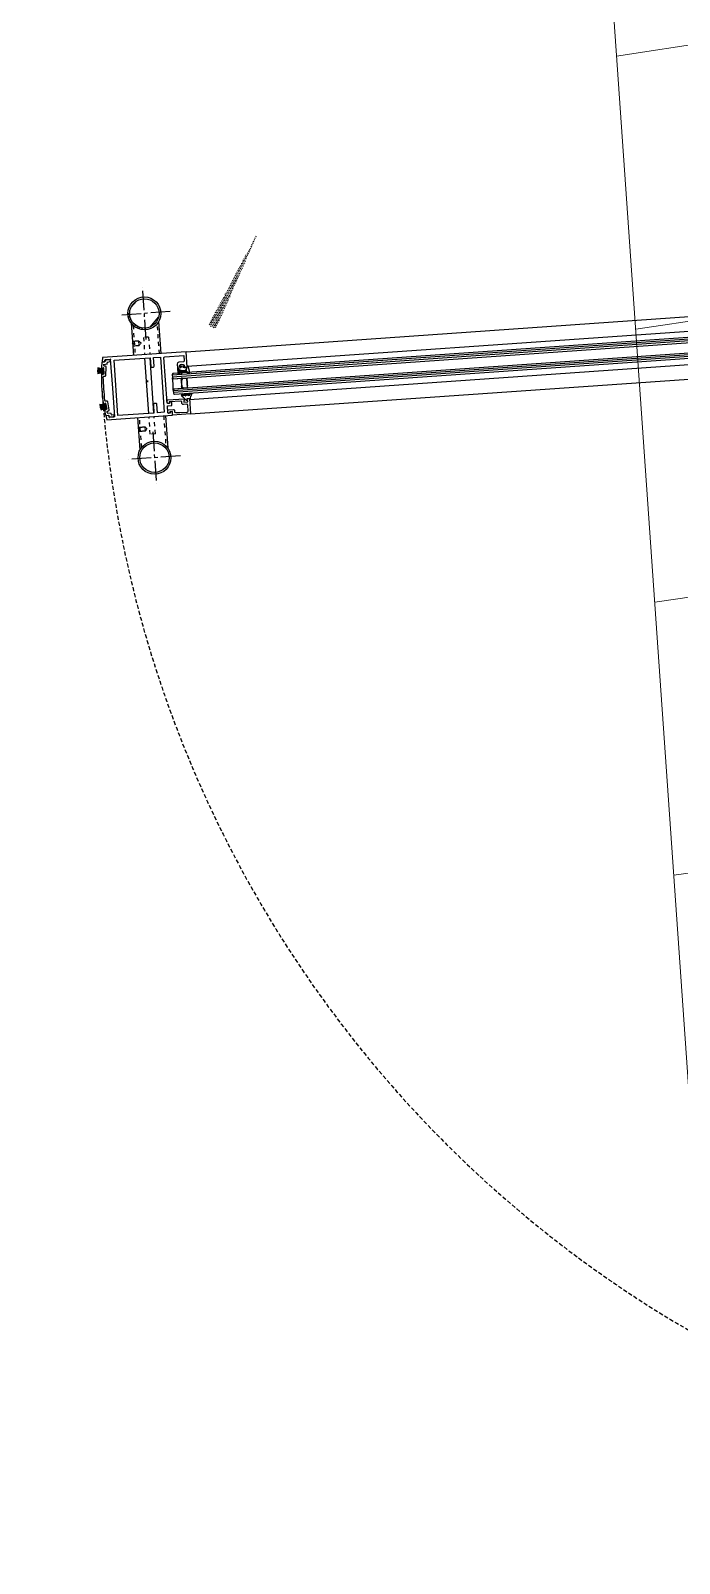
# Model space of a CAD drawing. Header units: millimetres. Extents: x 306 to 836129804, y -168137 to 818603917.
# Drawn here: x 834504501 to 834505250, y 818033985 to 818035755 of the extents above; entities that cross this region are included whole.
import ezdxf

# ---------------------------------------------------------------- set-up
doc = ezdxf.new("R2010")
doc.units = ezdxf.units.MM
doc.header["$LTSCALE"] = 3
for name, pattern in [('ACAD_ISO03W100', [30, 12, -18]), ('B0701', [2.34375, 1.5625, -0.78125]), ('CENTER2', [1.125, 0.75, -0.125, 0.125, -0.125]), ('FT_HIDDEN', [3, 1.5, -1.5]), ('HIDDEN', [0.375, 0.25, -0.125])]:
    doc.linetypes.add(name, pattern=pattern)
for name, color, linetype in [('_LTC', 251, 'Continuous'), ('CEN', 8, 'CENTER2'), ('ELASTOMER', 251, 'Continuous'), ('ELASTOMER-V', 251, 'Continuous'), ('EXTRUSION', 251, 'Continuous'), ('EXTRUSION-V', 251, 'Continuous'), ('GLASS', 251, 'Continuous'), ('GLASS-V', 251, 'Continuous'), ('HATCH', 251, 'Continuous'), ('SILICONE', 8, 'Continuous'), ('SILICONE-V', 9, 'Continuous'), ('ss', 1, 'Continuous'), ('STEEL', 251, 'Continuous'), ('STEEL-V', 251, 'Continuous')]:
    doc.layers.add(name, color=color, linetype=linetype)
doc.layers.add('Eva-New', color=1, linetype='ACAD_ISO03W100', lineweight=18)
doc.layers.add('UAJ-23FLOR-h', color=251, linetype='Continuous', lineweight=9)

# ---------------------------------------------------------------- blocks, each defined once
blk = doc.blocks.new('IGU B')
h = blk.add_hatch()
h.set_pattern_fill('HONEY', color=256, scale=10, style=0)
h.set_pattern_definition([(360, (-22, -1.000000000000011), (1.874999999999999, -1.08253175), [1.25, -2.5]), (240, (-22, -1.000000000000011), (-1.874999995903224, -1.082531757095822), [1.249999999999999, -2.499999999999999]), (300.0000000000001, (-22, -1.000000000000011), (4.0967752e-09, -2.165063507095822), [-2.5, 1.25])])
edge = h.paths.add_edge_path()
edge.add_arc((-11.24999999997582, 10.79910929973071), 0.1999999999776154, 179.9999999765112, 231.999999976563)
edge.add_line((-11.37313229509164, 10.64150714907737), (-9.710348217748106, 9.342397849526606))
edge.add_arc((-9.587215922717519, 9.500000000158675), 0.1999999999083822, 231.9999999920527, 269.9999999841389)
edge.add_line((-9.587215922772884, 9.300000000250293), (-6, 9.299999999755528))
edge.add_line((-6, 9.299999999755528), (-2.412784077227116, 9.300000000250293))
edge.add_arc((-2.412784077224273, 9.500000000327722), 0.2000000000774289, 269.9999999991857, 307.999999991272)
edge.add_line((-2.289651782135479, 9.342397849526606), (-0.6268677049083635, 10.64150714907737))
edge.add_arc((-0.7499999999659741, 10.79910929985005), 0.2000000000358229, 307.9999999892477, 359.9999999892996)
edge.add_line((-0.5499999999301508, 10.7991092998127), (-0.5499999999301508, 15.49999999975262))
edge.add_arc((-0.7499999999709813, 15.49999999972343), 0.2000000000408305, 8.362059922422224e-09, 90.00000000831325)
edge.add_line((-0.75, 15.69999999976426), (-11.25, 15.69999999976426))
edge.add_arc((-11.24999999997081, 15.49999999978164), 0.199999999982623, 90.00000000836205, 180.0000000083132)
edge.add_line((-11.44999999995343, 15.49999999975262), (-11.44999999995343, 10.7991092998127))
at = {"layer": 'SILICONE'}
h = blk.add_hatch(dxfattribs=at)
h.set_pattern_fill('DOTS', color=256, scale=3, angle=180, style=0)
h.set_pattern_definition([(180, (-2190.911489152932, -5947.575036705764), (-0.09375, -0.1875), [0, -0.1875])])
edge = h.paths.add_edge_path()
edge.add_arc((-10.79360796114801, -5.941122037560893), 14.98974681236928, 85.38377730954579, 94.61622269183653, ccw=False)
edge.add_arc((-9.596352445157478, 9.473465612243638), 0.4735537580721675, 230.8944937049689, 271.1055062821419, ccw=False)
edge.add_line((-9.895046660327353, 9.10599462344544), (-11.55783073767088, 10.4051039229962))
edge.add_arc((-11.24999999999105, 10.79910929979764), 0.5000000000089478, 179.9999999982741, 231.9999999983287, ccw=False)
edge.add_line((-11.75, 10.7991092998127), (-12, 10.7991092998127))
edge.add_line((-12, 10.7991092998127), (-11.99999999988358, 9.000000000218279))
h = blk.add_hatch(dxfattribs=at)
h.set_pattern_fill('DOTS', color=256, scale=3, angle=90, style=0)
h.set_pattern_definition([(90, (-2190.911489152932, -5947.575036705764), (-0.1875, 0.09375), [0, -0.1875])])
edge = h.paths.add_edge_path()
edge.add_arc((-1.206392038735575, -5.941122037560858), 14.98974681236925, 85.38377730816347, 94.61622269045426)
edge.add_arc((-2.403647554726107, 9.473465612243638), 0.4735537580721674, 268.8944937178582, 309.1055062950311)
edge.add_line((-2.104953339556232, 9.10599462344544), (-0.4421692623291165, 10.4051039229962))
edge.add_arc((-0.7500000000089472, 10.79910929979764), 0.5000000000089476, 308.0000000016713, 360.0000000017259)
edge.add_line((-0.25, 10.7991092998127), (0, 10.7991092998127))
edge.add_line((0, 10.7991092998127), (0, 9.000000000218279))
at = {"layer": 'SILICONE-V'}
h = blk.add_hatch(dxfattribs=at)
h.set_pattern_fill('ANSI37', color=256, scale=20, angle=45, style=0)
h.set_pattern_definition([(90, (0, 0), (-2.5, 4e-16), []), (180, (0, 0), (-4e-16, -2.5), [])])
edge = h.paths.add_edge_path()
edge.add_arc((-6.000005399246675, -64.36255047252006), 63.74804096434167, 83.69578808727356, 96.30420226584647)
edge.add_line((-13, -1.000000000014552), (-12, -2.473825588822365e-10))
edge.add_line((-12, -2.473825588822365e-10), (-11.99999999883585, 9.000000000218279))
edge.add_arc((-10.76789322135792, -6.773887271606286), 15.82193435630852, 85.53366466036368, 94.46633531798199, ccw=False)
edge.add_line((-9.535786437918432, 8.999999999752617), (-2.464213561965153, 8.999999999752617))
edge.add_arc((-1.232106778191724, -5.768796351322449), 14.82010232036705, 85.23106562445372, 94.76893439720072, ccw=False)
edge.add_line((0, 9.000000000218279), (0, -2.473825588822365e-10))
edge.add_line((0, -2.473825588822365e-10), (0.9999998698476702, -1.00000117860327))
for p, q in [((-9.166421356494538, 15.99999999975262, -1.7978881e-09), (-9.166421356494538, 15.69999999976426, -1.7978881e-09)), ((-8.583578643389046, 15.99999999951979, -1.7978881e-09), (-8.583578643389046, 15.69999999976426, -1.7978881e-09)), ((-3.416421356494538, 15.99999999951979, -1.7978881e-09), (-3.416421356494538, 15.69999999976426, -1.7978881e-09)), ((-2.833578643505462, 15.99999999975262, -1.7978881e-09), (-2.833578643389046, 15.69999999976426, -1.7978881e-09))]:
    blk.add_line(p, q)
for points in [[(-6, 8.999999999752617), (-2.4127840771107, 9.000000000247383, 0.1673426090458938), (-2.104953339556232, 9.10599462344544), (-0.4421692623291165, 10.4051039229962, 0.2308681911258128), (-0.25, 10.7991092998127), (-0.25, 15.49999999975262, 0.4142135623728181), (-0.75, 15.99999999975262), (-6, 15.99999999975262), (-11.25, 15.99999999975262, 0.4142135623728182), (-11.75, 15.49999999975262), (-11.75, 10.7991092998127, 0.2308681911258127), (-11.55783073767088, 10.4051039229962), (-9.895046660327353, 9.10599462344544, 0.1673426090458939), (-9.587215922772884, 9.000000000247383)], [(-11.44999999995343, 10.7991092998127, 0.2308681911258009), (-11.37313229509164, 10.64150714907737), (-9.710348217748106, 9.342397849526606, 0.1673426090459228), (-9.587215922772884, 9.300000000250293), (-6, 9.299999999755528), (-2.412784077227116, 9.300000000250293, 0.1673426090459228), (-2.289651782135479, 9.342397849526606), (-0.6268677049083635, 10.64150714907737, 0.2308681911258008), (-0.5499999999301508, 10.7991092998127), (-0.5499999999301508, 15.49999999975262, 0.4142135623728455), (-0.75, 15.69999999976426), (-11.25, 15.69999999976426, 0.4142135623728457), (-11.44999999995343, 15.49999999975262)]]:
    blk.add_lwpolyline(points, format="xyb", close=True)
at = {"layer": 'SILICONE'}
for points in [[(0.9999998698476702, -1.00000117860327, 0.05507015495915001), (-13, -1.000000000014552), (-12, -2.473825588822365e-10), (-11.99999999883585, 9.000000000218279, -0.0389958772070897), (-9.535786437918432, 8.999999999752617), (-2.464213561965153, 8.999999999752617, -0.0416408462732699), (0, 9.000000000218279), (0, -2.473825588822365e-10)], [(-11.99999999988358, 9.000000000218279, -0.040305947835817), (-9.587215922772884, 9.000000000247383, -0.1772764773543967), (-9.895046660327353, 9.10599462344544), (-11.55783073767088, 10.4051039229962, -0.2308681911258146), (-11.75, 10.7991092998127), (-12, 10.7991092998127)], [(0, 9.000000000218279, 0.0403059478358171), (-2.4127840771107, 9.000000000247383, 0.1772764773543967), (-2.104953339556232, 9.10599462344544), (-0.4421692623291165, 10.4051039229962, 0.2308681911258145), (-0.25, 10.7991092998127), (0, 10.7991092998127)]]:
    blk.add_lwpolyline(points, format="xyb", close=True, dxfattribs=at)
blk = doc.blocks.new('A$C79175812')
at = {"linetype": 'Continuous'}
for p, q in [((6.181227191924335, 5.496747987440356), (-2.10698308365e-05, 6.042972099274264)), ((6.353297074309012, 3.978514544956851), (0.0192373388217675, 3.260640150147992)), ((6.245999617498455, 4.925237963175277), (0.0250339146714396, 5.141401852963098)), ((6.303317607891585, 4.41950105752403), (0.0501028729595419, 4.139659011629192)), ((6.121425078903483, 6.024403185790106), (0.0751578574672749, 6.618975077597496)), ((6.403276540724617, 3.537528032388763), (0.2460413607859664, 2.410824419735035)), ((6.460594531119567, 3.031791126738426), (0.4457948189465242, 1.42887954919206)), ((6.525366956693688, 2.460281102472436), (0.6231436180132733, 0.544569612149644)), ((6.585169069714537, 1.932625904122687), (0.8253231623257306, 1.2197424439e-06))]:
    blk.add_line(p, q, dxfattribs=at)
blk.add_lwpolyline([(6.725453782059049, 0.6419594106109799), (5.957950407278985, 7.413913192764085), (7.052097972946285, 7.537919052250799), (7.819601347726348, 0.7659652700976949)], close=True, dxfattribs=at)
blk = doc.blocks.new('EWS3 double door')
at = {"layer": 'ELASTOMER-V'}
h = blk.add_hatch(dxfattribs=at)
h.set_pattern_fill('ANSI31', color=256, scale=15, angle=-90.00000003591168, style=0)
h.set_pattern_definition([(44.99999996408833, (-74989.70545768738, 19919.56127023697), (1.325825213893779, -1.325825215555772), [])])
edge = h.paths.add_edge_path()
edge.add_line((-74735.2184675932, 20572.94299972057), (-74735.21846753419, 20569.94264991026))
edge.add_line((-74735.2184677124, 20569.94264984131), (-74729.21846765243, 20569.94264986888))
edge.add_line((-74729.2184675932, 20569.94264984131), (-74729.21846759232, 20572.27718716194))
edge.add_line((-74729.2184675932, 20572.27718698978), (-74730.45791892859, 20572.27718703632))
edge.add_line((-74730.45791900158, 20572.27718698978), (-74730.45791898755, 20580.91264446244))
edge.add_line((-74730.45791876316, 20580.9126445055), (-74729.21846742777, 20580.91264445896))
edge.add_line((-74729.2184675932, 20580.91264462471), (-74729.2184675341, 20583.82093121264))
edge.add_arc((-74729.71846747398, 20583.820931077), 0.4999999999999999, -3.591168107506074e-08, 89.99999996408833)
edge.add_line((-74729.71846747398, 20584.32093119621), (-74736.39355137087, 20582.3011947594))
edge.add_line((-74736.39355158806, 20582.30119466782), (-74736.39355159279, 20581.24264982411))
edge.add_line((-74736.39355182648, 20581.24264991283), (-74735.21846785513, 20581.24264985752))
edge.add_line((-74735.2184677124, 20581.24264967442), (-74735.21846772291, 20577.43177619321))
edge.add_arc((-74736.21846747398, 20577.43177628517), 1.000000000019895, -90.25823360290292, -3.213369836885249e-08, ccw=False)
edge.add_line((-74736.22297477722, 20576.43178653717), (-74736.933261691, 20576.43498783472))
edge.add_line((-74736.9332613945, 20576.43498790264), (-74736.55754427184, 20577.87330917435))
edge.add_line((-74736.55754446983, 20577.87330889702), (-74737.79635167048, 20577.8788922548))
edge.add_line((-74737.79635179043, 20577.87889254093), (-74738.45646594142, 20575.35184202336))
edge.add_line((-74738.45646572113, 20575.35184192657), (-74737.81915704244, 20572.8189438171))
edge.add_line((-74737.81915724277, 20572.81894373894), (-74736.58035004213, 20572.81336038115))
edge.add_line((-74736.58034992218, 20572.81336057186), (-74736.94308684579, 20574.25501002414))
edge.add_line((-74736.94308698177, 20574.2550098896), (-74736.28757390432, 20574.25205544488))
edge.add_arc((-74736.35077881813, 20573.10933852196), 1.144463700043607, -8.357091502872606, 86.83412577805632, ccw=False)
edge = h.paths.add_edge_path(flags=16)
edge.add_line((-74731.88855087757, 20580.4126445055), (-74731.88855083422, 20572.76775488557))
edge.add_arc((-74732.38855051994, 20572.76775503159), 0.5000000000001136, -90.00000003589872, -3.5911682516598376e-08, ccw=False)
edge.add_line((-74732.38855051994, 20572.26775491238), (-74732.97134416226, 20572.26775496605))
edge.add_arc((-74732.97134423256, 20572.76775515079), 0.4999999999999999, 179.9999999640883, 269.9999999640883, ccw=False)
edge.add_line((-74733.47134435177, 20572.76775503159), (-74733.47134439512, 20580.41264465152))
edge.add_arc((-74732.97134447098, 20580.4126445055), 0.4999999999999999, 89.99999996408832, 179.9999999640883, ccw=False)
edge.add_line((-74732.97134435177, 20580.91264462471), (-74732.38855070945, 20580.91264457103))
edge.add_arc((-74732.38855063915, 20580.41264438629), 0.4999999999999999, -3.5911682516598376e-08, 89.99999996408832, ccw=False)
h = blk.add_hatch(dxfattribs=at)
h.set_pattern_fill('ANSI31', color=256, scale=15, angle=-90.00000003591168, style=0)
h.set_pattern_definition([(44.99999996408833, (-74977.70545756817, 19919.56127035618), (1.325825213893779, -1.325825215555772), [])])
edge = h.paths.add_edge_path()
edge.add_arc((-74697.70385801792, 20578.4426497221), 0.3000000093718748, 353.8743426653953, 449.9999988218855)
edge.add_line((-74697.70385789871, 20578.74264967442), (-74699.21846758355, 20578.74264980532))
edge.add_line((-74699.2184677124, 20578.74264979362), (-74699.21846774944, 20581.24264976054))
edge.add_line((-74699.2184677124, 20581.24264979362), (-74697.09415125428, 20581.24264970629))
edge.add_line((-74697.09415113926, 20581.24264967442), (-74697.09415121273, 20581.46173398728))
edge.add_arc((-74698.30590057373, 20581.01649141312), 1.290959877350075, 380.1752492883749, 438.7382303938825)
edge.add_arc((-74696.14483737946, 20596.93776500225), 14.7789757811809, 235.12456548183098, 262.57856674595723, ccw=False)
edge.add_arc((-74704.77697789669, 20584.45673978329), 0.3999998241558356, 422.9980592043195, 546.1278542403942)
edge.add_arc((-74700.07730793953, 20585.90262436867), 5.310292672752847, 196.279330570223, 242.815683341491)
edge.add_arc((-74702.64207303524, 20580.9129049778), 0.2999999256425281, 359.99997452228905, 422.45484777948667, ccw=False)
edge.add_line((-74702.34207296371, 20580.91290485859), (-74702.34207311811, 20580.17872522838))
edge.add_arc((-74702.64207303524, 20580.17872512341), 0.2999998321017182, 242.9186669313454, 360.00002312149974, ccw=False)
edge.add_arc((-74699.15818667412, 20585.73465073109), 6.856782889267965, 217.5366161558666, 238.1287786205585, ccw=False)
edge.add_arc((-74704.77697789669, 20581.20063376427), 0.3999999338861026, 422.9980658770713, 546.1278374309348)
edge.add_arc((-74700.90907788277, 20581.56161296368), 4.284672914871864, 185.4061089295427, 244.0055747759542)
edge.add_arc((-74702.89466559887, 20577.43038475513), 0.2999999500243098, 360.0000004096196, 428.9641948737236, ccw=False)
edge.add_line((-74702.59466576576, 20577.43038487434), (-74702.59466577298, 20576.94489440838))
edge.add_arc((-74702.89466583729, 20576.9448941946), 0.2999999510207751, 250.7110264525243, 360.0000215337567, ccw=False)
edge.add_arc((-74701.96854400635, 20579.51183354855), 3.028884372511509, 209.8584029616458, 250.2156098948492, ccw=False)
edge.add_arc((-74704.77697789669, 20577.64748215675), 0.4000000270553128, 422.9980344416666, 546.127831426304)
edge.add_arc((-74702.17818713188, 20577.9052503109), 3.011532006417246, 185.7260497434365, 233.8042323306073)
edge.add_arc((-74705.40266942978, 20572.74621200562), 3.088191648716631, 402.6612364422631, 422.0794885514791, ccw=False)
edge.add_line((-74703.1316959858, 20574.83896303177), (-74703.13169582331, 20573.98619995784))
edge.add_arc((-74703.74037659168, 20574.09384310246), 0.6181257223975607, 217.3203636338626, 349.971119544514, ccw=False)
edge.add_arc((-74702.4037437439, 20574.93293583393), 2.194479788923858, 177.0775895622811, 213.582378972417, ccw=False)
edge.add_arc((-74704.77697789669, 20574.68842196465), 0.3999998707404385, 422.9980434866118, 546.127840433253)
edge.add_arc((-74702.3397923708, 20574.48200261593), 2.839623525505806, 176.694741263285, 231.7000511371052)
edge.add_arc((-74703.76698100567, 20574.25926852226), 2.033150635349811, 260.5805103965486, 317.6819250487018)
edge.add_arc((-74691.8467900753, 20565.38161695004), 12.8410778290829, 119.1761885278413, 144.2145532964862, ccw=False)
edge.add_arc((-74700.75326836109, 20578.65857684612), 3.356866573515604, 322.0345706807382, 355.7642466793065)
at = {"layer": 'HATCH'}
h = blk.add_hatch(dxfattribs=at)
h.set_pattern_fill('ANSI32', color=256, scale=0.2999999999999999, angle=-90.00000003591168, style=0)
h.set_pattern_definition([(314.9999999640883, (-102551.3970887661, 41018.64770436287), (2.020557628506998, 2.020557625974121), []), (314.9999999640883, (-102551.3970888853, 41017.30066502094), (2.020557628506998, 2.020557625974121), [])])
edge = h.paths.add_edge_path(flags=17)
edge.add_arc((-74800.71846795082, 20536.24264991283), 17, 86.00109159482182, 446.0010915948218)
edge = h.paths.add_edge_path()
edge.add_arc((-74800.71846795082, 20536.24264991283), 19, 86.00109159482182, 446.0010915948218)
h = blk.add_hatch(dxfattribs=at)
h.set_pattern_fill('ANSI32', color=256, scale=0.2999999999999999, angle=-90.00000003591168, style=0)
h.set_pattern_definition([(224.9999999640883, (-46883.03982079029, 41018.64766919613), (-2.020557625974121, 2.020557628506998), []), (224.9999999640883, (-46883.03982067108, 41017.30063009262), (-2.020557625974121, 2.020557628506998), [])])
edge = h.paths.add_edge_path(flags=17)
edge.add_arc((-74633.71846747398, 20536.24264991283), 17, 86.00109159482182, 446.0010915948218)
edge = h.paths.add_edge_path()
edge.add_arc((-74633.71846747398, 20536.24264991283), 19, 86.00109159482182, 446.0010915948218)
at = {"layer": 'CEN', "ltscale": 10}
for p, q in [((-74800.7184677124, 20566.24264991283), (-74800.71846747398, 20506.24264991283)), ((-74633.7184677124, 20566.24264991283), (-74633.7184675932, 20506.24264979362)), ((-74770.71846747398, 20536.24264991283), (-74830.7184677124, 20536.24264991283)), ((-74663.7184677124, 20536.24264991283), (-74603.7184675932, 20536.24264979362))]:
    blk.add_line(p, q, dxfattribs=at)
at = {"layer": 'ELASTOMER', "elevation": 2.291010332555743e-07}
for points in [[(-74735.2184675932, 20572.94299972057), (-74735.2184677124, 20569.94264984131), (-74729.2184675932, 20569.94264984131), (-74729.2184675932, 20572.27718698978), (-74730.45791900158, 20572.27718698978), (-74730.45791876316, 20580.9126445055), (-74729.2184675932, 20580.91264462471), (-74729.2184677124, 20583.82093119621, 0.4142135623730951), (-74729.71846747398, 20584.32093119621), (-74736.39355158806, 20582.30119466782), (-74736.39355182648, 20581.24264991283), (-74735.2184677124, 20581.24264967442), (-74735.21846783161, 20577.43177628517, -0.4155342566904468), (-74736.22297477722, 20576.43178653717), (-74736.9332613945, 20576.43498790264), (-74736.55754446983, 20577.87330889702), (-74737.79635179043, 20577.87889254093), (-74738.45646572113, 20575.35184192657), (-74737.81915724277, 20572.81894373894), (-74736.58034992218, 20572.81336057186), (-74736.94308698177, 20574.2550098896), (-74736.28757381439, 20574.25205564499, -0.4410067761441379), (-74735.2184675932, 20572.94299972057)], [(-74697.40557086468, 20578.41063690186, 0.4458858085478996), (-74697.70385789871, 20578.74264967442), (-74699.2184677124, 20578.74264979362), (-74699.2184677124, 20581.24264979362), (-74697.09415113926, 20581.24264967442), (-74697.09415125847, 20581.46173405647, 0.2612400354349744), (-74698.0537866354, 20582.28259396553, -0.1203669780754394), (-74704.59536969662, 20584.81313610077, 0.5957044487515312), (-74705.17469239235, 20584.41404080391, 0.2058906149091408), (-74702.50333881378, 20581.17889893055, -0.2794631160963368), (-74702.34207296371, 20580.91290485859), (-74702.34207320213, 20580.17872512341, -0.5604931220079389), (-74702.77864933014, 20579.91161692142, -0.09009283147633901), (-74704.59536969662, 20581.55703008175, 0.5957044761083417), (-74705.17469227314, 20581.15793478489, 0.2614100839690574), (-74702.78698015213, 20577.71039164066, -0.3103369422694284), (-74702.59466576576, 20577.43038487434), (-74702.59466588497, 20576.94489443302, -0.5166301895270151), (-74702.99376559258, 20576.66173505783, -0.1779344931249062), (-74704.59536933899, 20578.00387859344, 0.5957044262863793), (-74705.17469251156, 20577.60478329659, 0.2129131363680969), (-74703.95663547516, 20575.47493207455, -0.0849314418289523), (-74703.1316959858, 20574.83896303177), (-74703.13169574738, 20573.9861998558, -0.6534520380162079), (-74704.23194599152, 20573.71909141541, -0.160643046635907), (-74704.59536969662, 20575.04481828213, 0.5957044601478786), (-74705.17469227314, 20574.64572310448, 0.2447229984780585), (-74704.09972953796, 20572.25353169441, 0.2544387478881166), (-74702.26363122463, 20572.89045834541, -0.1096872209041784), (-74698.10677492619, 20576.59347999096, 0.1482453560288367), (-74697.40557086468, 20578.41063690186)]]:
    blk.add_lwpolyline(points, format="xyb", dxfattribs=at)
at = {"layer": 'EXTRUSION', "linetype": 'Continuous'}
for points in [[(-74748.29349410534, 20486.49540233612, 0.4142135623729063), (-74748.79349410534, 20486.99540221691), (-74750.21846783161, 20486.99540233612, -0.4142135623733157), (-74750.71846783161, 20487.49540233612), (-74750.71846747398, 20493.03984773159, -0.414213562372721), (-74750.21846783161, 20493.53984749317), (-74717.2184677124, 20493.53984761238), (-74684.21846747398, 20493.53984761238, -0.4142135623727162), (-74683.7184675932, 20493.03984773159), (-74683.7184677124, 20487.49540221691, -0.4142135623732825), (-74684.2184677124, 20486.99540221691), (-74685.64344143867, 20486.99540221691, 0.4142135623730041), (-74686.14344120026, 20486.4954020977), (-74686.14344120026, 20483.47430193424), (-74681.2184675932, 20484.49540245533), (-74681.2184677124, 20560.4726498127), (-74684.31721198559, 20560.47264993191, 0.4142135623727701), (-74685.31721186638, 20559.47264993191), (-74685.31721198559, 20557.9726498127), (-74683.68846774101, 20557.97264993191), (-74683.68846774101, 20556.24264991283, -0.4142135623793399), (-74684.6884675026, 20555.24264991283), (-74691.56416904926, 20555.24264991283, -0.4142135623730694), (-74692.56416940689, 20556.24264967442), (-74692.56416916847, 20560.4726498127), (-74695.66291344166, 20560.47264969349, 0.4142135623730949), (-74696.66291332245, 20559.4726498127), (-74696.66291356087, 20557.97264993191), (-74695.03416919708, 20557.9726498127), (-74695.03416931629, 20556.24264979362, -0.4142135623793645), (-74696.03416919708, 20555.24264979362), (-74748.21846783161, 20555.24264991283, -0.4142135623730732), (-74749.21846747398, 20556.24264991283), (-74749.2184677124, 20578.24264991283), (-74742.7184677124, 20578.24264979362, -0.4142135623731616), (-74741.7184677124, 20577.24264979362), (-74741.7184677124, 20571.94264984131, 0.4142135623727953), (-74739.7184677124, 20569.94264984131), (-74735.2184677124, 20569.94264984131), (-74735.2184677124, 20572.44264996052, 0.4142135623632595), (-74736.51846766472, 20573.74264979362), (-74736.51846778393, 20572.44264984131), (-74738.03324198723, 20572.44264996052, -0.4232948599639796), (-74738.03324210644, 20578.04264986515), (-74736.51846754551, 20578.04264986515), (-74736.51846778393, 20576.74264991283, 0.4142135623726852), (-74735.21846783161, 20578.04264986515), (-74735.2184677124, 20581.24264967442), (-74753.2184677124, 20581.24264979362), (-74753.2184675932, 20484.49540221691), (-74748.29349398613, 20483.47430193424)], [(-74696.2184677124, 20540.24264991283, 0.4142135623728906), (-74695.2184675932, 20539.24264979362), (-74685.21846795082, 20539.24264991283), (-74685.2184677124, 20497.53984773159), (-74749.2184677124, 20497.53984773159), (-74749.21846783161, 20539.24264991283), (-74739.21846747398, 20539.24264991283, 0.4142135623730952), (-74738.2184675932, 20540.24264991283), (-74738.21846783161, 20542.24264991283, 0.4142135623730952), (-74739.21846747398, 20543.24264979362), (-74749.21846783161, 20543.24264979362), (-74749.2184677124, 20551.24264991283), (-74685.21846783161, 20551.24264979362), (-74685.2184677124, 20543.24264991283), (-74695.21846783161, 20543.24264991283, 0.4142135623730949), (-74696.21846783161, 20542.24264979362)], [(-74740.91106820107, 20483.77758336067, -0.414213562372978), (-74741.35157990456, 20484.33071029186), (-74741.29527282715, 20484.82752978802, -0.4142135623731102), (-74740.74214577675, 20485.26804149151), (-74734.28349399567, 20484.53604662418, -0.41421356237308), (-74733.84298205376, 20483.98291969299), (-74733.89928936958, 20483.48610055447, -0.41421356237308), (-74734.45241630077, 20483.04558849335), (-74734.9492354393, 20483.10189580917, 0.4142135623729777), (-74735.50236201286, 20482.66138362885), (-74735.56154561043, 20482.13918721676, 0.4204478626705502), (-74735.11047017574, 20481.58497679234, 0.0152348003541619), (-74717.21846783161, 20481.03984749317, 0.0152348003541494), (-74699.32646536827, 20481.58497679234, 0.4204478626705502), (-74698.87538981438, 20482.13918709755), (-74698.93457341194, 20482.66138362885, 0.4142135623729777), (-74699.4876998663, 20483.10189568996), (-74699.98451912403, 20483.04558849335, -0.4142135623730798), (-74700.53764593601, 20483.48610055447), (-74700.59395325184, 20483.98291993141, -0.41421356237308), (-74700.15344130993, 20484.53604674339), (-74693.69478940964, 20485.26804161072, -0.4142135623731102), (-74693.14166271687, 20484.82752966881), (-74693.08535528183, 20484.33071017265, -0.4142135623729778), (-74693.52586722374, 20483.77758359909), (-74694.02268695831, 20483.72127640247, 0.4142135623729477), (-74694.46319901943, 20483.16814947128), (-74694.40401625633, 20482.64596068859, 0.4204486898631571), (-74693.84035015106, 20482.2067565918, 0.0146997571907855), (-74686.3009250164, 20483.45049726963), (-74686.3009248972, 20486.6954022646, -0.4142135623728827), (-74685.8009250164, 20487.19540214539), (-74684.4184678793, 20487.19540214539, 0.4142135623733244), (-74683.91846752167, 20487.69540214539), (-74683.91846752167, 20492.85736393929, 0.4142135623727695), (-74684.41846776009, 20493.35736382008), (-74685.91846764088, 20493.35736393929, 0.4142135623734323), (-74686.41846752167, 20492.85736393929), (-74686.41846764088, 20490.1954023838, -0.4142135623732283), (-74686.9184678793, 20489.6954023838), (-74688.30092477798, 20489.69540214539, 0.4142135623729832), (-74688.8009248972, 20489.19540214539), (-74688.8009248972, 20485.94563102722, -0.3642716121593307), (-74689.21462476254, 20485.45313489437, -0.0018053928703816), (-74690.12201285362, 20485.29750859737, -0.42993987732166), (-74691.28113365173, 20486.17110681534), (-74691.3796145916, 20487.04003620148, 0.4142135623730059), (-74692.48586773872, 20487.92106044292), (-74701.92543566227, 20486.85122144222, 0.4142135623731062), (-74702.80645990372, 20485.74496805668), (-74702.7079769373, 20484.87601900101, -0.4299390236782818), (-74703.64218699932, 20483.76517188549, -0.0082991452139538), (-74717.2184677124, 20483.53984773159, -0.0082991452139525), (-74730.79474842548, 20483.76517188549, -0.4299390236782817), (-74731.7289583683, 20484.87601900101), (-74731.63047504425, 20485.74496817589, 0.4142135623731062), (-74732.5114994049, 20486.85122144222), (-74741.95106744766, 20487.92106044292, 0.4142135623730059), (-74743.05732095242, 20487.04003632069), (-74743.15580141544, 20486.17110669613, -0.4299398773216596), (-74744.31492245197, 20485.29750835896, -0.0018053928703816), (-74745.22231030464, 20485.45313489437, -0.3642716121590731), (-74745.63601052761, 20485.94563102722), (-74745.63601016998, 20489.1954022646, 0.4142135623729831), (-74746.13601052761, 20489.6954023838), (-74747.51846766472, 20489.6954023838, -0.41421356237317), (-74748.0184674263, 20490.1954023838), (-74748.01846766472, 20492.85736393929, 0.4142135623734406), (-74748.5184674263, 20493.35736393929), (-74750.01846766472, 20493.35736370087, 0.4142135623727696), (-74750.51846778393, 20492.85736393929), (-74750.51846778393, 20487.6954023838, 0.4142135623733125), (-74750.01846766472, 20487.1954023838), (-74748.63601052761, 20487.19540214539, -0.4142135623728828), (-74748.13601052761, 20486.6954022646), (-74748.13601016998, 20483.45049715042, 0.0146997571907855), (-74740.59658527374, 20482.2067565918, 0.4204486898631573), (-74740.03291881084, 20482.6459608078), (-74739.97373640537, 20483.16814959049, 0.4142135623729479), (-74740.4142485857, 20483.72127616405)]]:
    blk.add_lwpolyline(points, format="xyb", close=True, dxfattribs=at)
at = {"layer": 'EXTRUSION', "elevation": 2.291010332555743e-07}
blk.add_lwpolyline([(-74696.71846747398, 20571.14264988899), (-74696.71846747398, 20557.74264991283), (-74695.23416900635, 20557.74264991283), (-74695.23416936398, 20556.24264979362, -0.4142135623760854), (-74696.23416924477, 20555.24264979362), (-74698.21846783161, 20555.24264979362, -0.4142135623718409), (-74699.21846747398, 20556.24264991283), (-74699.2184677124, 20575.14264965057), (-74697.2184677124, 20575.14264976978), (-74696.71846747398, 20574.64264988899), (-74695.21846747398, 20574.64264976978), (-74695.21846783161, 20579.24264991283), (-74696.2184677124, 20579.24264991283), (-74696.7184677124, 20578.74264991283), (-74699.2184677124, 20578.74264979362), (-74699.2184677124, 20581.24264979362), (-74681.21846747398, 20581.24264991283), (-74681.2184677124, 20560.60542583466), (-74685.37276613712, 20560.60542607307), (-74685.37276601791, 20557.74264979362), (-74683.88846755028, 20557.74264979362), (-74683.8884677887, 20556.24264979362, -0.4142135623760854), (-74684.8884677887, 20555.24264991283), (-74686.87276613712, 20555.24264991283, -0.4142135623701006), (-74687.8727658987, 20556.24264979362), (-74687.87276613712, 20562.10542571545, -0.4142135623730276), (-74686.8727658987, 20563.10542595387), (-74684.7184677124, 20563.10542583466, 0.0963026971230672), (-74683.71846747398, 20569.10542571545), (-74683.71846783161, 20577.74264991283, 0.4142135623732738), (-74684.71846747398, 20578.74265003204), (-74691.7184677124, 20578.74264979362, 0.4142135623685896), (-74692.71846783161, 20577.74264979362), (-74692.7184677124, 20574.14264965057, -0.4142135623687967), (-74694.71846783161, 20572.14264988899), (-74695.7184675932, 20572.1426500082, 0.4142135623713101)], format="xyb", close=True, dxfattribs=at)
at = {"layer": 'EXTRUSION-V'}
for p, q in [((-74736.39355182648, 20581.24264991283, 2.291010332555743e-07), (-74736.39354991913, 21840.03984546661, 2.276598320972282e-07)), ((-74698.04338359833, 20581.24264991283), (-74698.0433820486, 21841.03984546661, -1.443564259489552e-09)), ((-74753.2184677124, 20581.24264979362), (-74753.21846723557, 21448.95369505882)), ((-74681.21846747398, 20581.24264991283, 2.291010332555743e-07), (-74681.21846687794, 21448.95369493961, 2.291165515089233e-07))]:
    blk.add_line(p, q, dxfattribs=at)
at = {"layer": 'GLASS'}
for points in [[(-74729.21846604347, 21840.0398453474), (-74729.2184677124, 20564.24265003204), (-74728.21846783161, 20563.24264991283), (-74724.2184677124, 20563.24264991283), (-74723.21846783161, 20564.24264979362), (-74723.21846735477, 21840.0398452282)], [(-74711.21846735477, 21840.03984546661), (-74711.2184677124, 20564.24264979362), (-74710.2184677124, 20563.24264979362), (-74706.2184675932, 20563.24264979362), (-74705.21846783161, 20564.24264955521), (-74705.21846616268, 21840.03984498978)]]:
    blk.add_lwpolyline(points, dxfattribs=at)
at = {"layer": 'GLASS', "linetype": 'B0701'}
for centre, start, end in [((-74717.17412149906, 21847.19830238819), 269.9981421885464, 0.001857811453592382), ((-71976.8572101593, 21847.19831442833), 179.9981421885464, 270.0018578114536)]:
    blk.add_arc(centre, 1366.158455570195, start, end, dxfattribs=at)
at = {"layer": 'GLASS-V'}
for p, q in [((-74727.21846699715, 21840.0398453474, -1.138070679264001e-06), (-74727.2184677124, 20563.24264967442)), ((-74725.21846699715, 21840.0398452282, -1.138070679219889e-06), (-74725.2184677124, 20563.24264991283)), ((-74709.21846687794, 21840.03984546661, -1.138070678379002e-06), (-74709.2184677124, 20563.24264979362)), ((-74707.21846675873, 21840.03984546661, -1.138070679333298e-06), (-74707.21846783161, 20563.24264991283))]:
    blk.add_line(p, q, dxfattribs=at)
at = {"layer": 'ss'}
for p, q in [((-74685.21846795082, 20539.24264991283), (-74749.21846783161, 20539.24264991283)), ((-74685.2184675932, 20533.24264991283), (-74749.2184675932, 20533.24264979362))]:
    blk.add_line(p, q, dxfattribs=at)
at = {"layer": 'STEEL'}
for centre, radius in [((-74800.71846795082, 20536.24264991283), 19), ((-74800.71846795082, 20536.24264991283), 17), ((-74633.71846747398, 20536.24264991283), 19), ((-74633.71846747398, 20536.24264991283), 17)]:
    blk.add_circle(centre, radius, dxfattribs=at)
at = {"layer": 'STEEL-V'}
for p, q in [((-74753.2184675932, 20552.24264991283), (-74790.47151684761, 20552.24264979362)), ((-74681.2184677124, 20552.24264979362), (-74643.96541833878, 20552.24264991283)), ((-74790.47151684761, 20520.24264991283), (-74753.2184675932, 20520.24264967442)), ((-74643.9654185772, 20520.24264991283), (-74681.2184677124, 20520.24264991283))]:
    blk.add_line(p, q, dxfattribs=at)
at = {"layer": 'STEEL-V', "linetype": 'FT_HIDDEN'}
for p, q in [((-74753.21846747398, 20550.24264991283), (-74787.87323498726, 20550.24264979362)), ((-74681.2184677124, 20550.24264967442), (-74646.56370031834, 20550.24264991283)), ((-74773.21846747398, 20539.24264991283), (-74773.21846783161, 20533.24264991283)), ((-74773.21846747398, 20539.24264991283), (-74753.2184677124, 20539.24265015125)), ((-74773.21846783161, 20533.24264991283), (-74753.21846783161, 20533.24264979362)), ((-74661.21846747398, 20539.24264991283), (-74681.2184677124, 20539.24264979362)), ((-74661.2184677124, 20533.24264979362), (-74681.2184677124, 20533.24264979362)), ((-74661.21846747398, 20539.24264991283), (-74661.2184677124, 20533.24264979362)), ((-74787.87323510647, 20522.24264979362), (-74753.2184677124, 20522.24264991283)), ((-74646.56370019913, 20522.24264979362), (-74681.2184677124, 20522.24264979362))]:
    blk.add_line(p, q, dxfattribs=at)
at = {"layer": 'STEEL-V', "linetype": 'HIDDEN'}
for p, q in [((-74769.34499204159, 20527.63412153721), (-74766.84499228, 20530.13412153721)), ((-74764.34499228, 20527.63412129879), (-74766.84499228, 20530.13412153721)), ((-74670.09194290638, 20527.634121418), (-74667.59194302559, 20530.134121418)), ((-74665.09194302559, 20527.63412153721), (-74667.59194302559, 20530.134121418))]:
    blk.add_line(p, q, dxfattribs=at)
for points in [[(-74764.3449921608, 20520.24264967442), (-74764.34499228, 20527.63412129879), (-74769.34499204159, 20527.63412153721), (-74769.34499239922, 20520.24264991283)], [(-74670.0919431448, 20520.24264991283), (-74670.09194290638, 20527.634121418), (-74665.09194302559, 20527.63412153721), (-74665.09194302559, 20520.24264979362)]]:
    blk.add_lwpolyline(points, dxfattribs=at)
for points in [[(-74767.3788535595, 20521.59649932384), (-74766.3111307621, 20521.59649944305), (-74766.3111307621, 20520.24264991283), (-74767.37885379791, 20520.24264967442)], [(-74667.05808150768, 20521.59649944305), (-74668.12580442429, 20521.59649932384), (-74668.1258045435, 20520.24264991283), (-74667.05808138847, 20520.24264991283)]]:
    blk.add_lwpolyline(points, close=True, dxfattribs=at)
at = {"xscale": -1, "rotation": 269.9999999640884}
blk.add_blockref('A$C79175812', (-74741.65827679634, 20477.24266862869), dxfattribs=at)
at = {"rotation": 89.9999999640883}
blk.add_blockref('A$C79175812', (-74692.77865886688, 20477.24266862869), dxfattribs=at)
at = {"layer": 'GLASS-V', "rotation": 359.9999999640883}
blk.add_blockref('IGU B', (-74711.2184677124, 20564.24264979362), dxfattribs=at)
blk = doc.blocks.new('FAC-00-0')
at = {"layer": '_LTC', "rotation": 273.9989084051782}
blk.add_blockref('EWS3 double door', (834489362.1380702, 817959377.5316525, -1.145783577793935e-06), dxfattribs=at)
blk = doc.blocks.new('*U1689')
at = {"layer": 'UAJ-23FLOR-h'}
h = blk.add_hatch(dxfattribs=at)
h.set_pattern_fill('ANSI31', color=256, scale=100, angle=315)
h.set_pattern_definition([(0, (374.9999901890013, 66830.3091722873), (8.526512829121202e-14, 317.4999999999999), [])])
h.paths.add_polyline_path([(-2.432008528785445e-06, 19901.16276744722), (-5.296367589835427e-06, 47929.14640563267), (574.9999927402184, 47929.14640558795), (574.9999960814148, 19901.16276776014)])
blk.add_line((-2.282996916824731e-06, 19901.16276719334), (-5.445379201767204e-06, 47929.14640540106), dxfattribs=at)

msp = doc.modelspace()

# ---------------------------------------------------------------- block references
msp.add_blockref('FAC-00-0', (0, 0))

# ---------------------------------------------------------------- next in the draw order: hatches: boundary and pattern name
at = {"layer": 'Eva-New', "linetype": 'Continuous', "ltscale": 0.01}
h = msp.add_hatch(dxfattribs=at)
h.set_pattern_fill('ANSI31', color=8, scale=350, angle=4)
h.set_pattern_definition([(49, (0, 0), (-838.6710210225554, 729.0455959657013), [])])
edge = h.paths.add_edge_path()
edge.add_arc((834611513.5385946, 818068145.3264505), 14099.99999968531, 55.19002574308559, 154.5596091027724)
edge.add_line((834598780.7776825, 818074202.2893481), (834595240.3911003, 818066761.4558462))
edge.add_arc((834589822.417787, 818069339.3552195), 6000.000000233124, 273.9989064334658, 334.5546563119141, ccw=False)
edge.add_line((834590240.8423903, 818063353.9629304), (834585554.5350056, 818063026.3542768))
edge.add_arc((834584989.6617913, 818071106.6338656), 8099.999998867221, 264.220048196886, 273.9989064322582, ccw=False)
edge.add_line((834584173.925572, 818063047.8142), (834580415.7397891, 818063428.2282544))
edge.add_arc((834579106.5335116, 818050494.3201492), 12999.99999816069, 84.2200481985661, 93.99077919798958)
edge.add_line((834578201.7864021, 818063462.7985727), (834574221.9197499, 818063185.1428037))
edge.add_arc((834573731.4752913, 818070170.6889209), 7002.741628984699, 184.518270925359, 274.0160585979712, ccw=False)
edge.add_arc((834553791.0620614, 818068592.8452796), 13000.0000005708, 4.527501078735133, 25.16518805878682)
edge.add_line((834565557.174624, 818074120.828201), (834563375.7160238, 818078763.9842684))
edge.add_arc((834569692.9588658, 818081779.3520507), 6999.999999030279, 186.261998653722, 205.5162346975632, ccw=False)
edge.add_line((834562734.724241, 818081015.8267443), (834561851.4163579, 818093822.5155479))
edge.add_arc((834568795.7761757, 818094576.8707228), 6985.211880096444, 103.79340942041148, 186.1996435070692, ccw=False)
edge.add_line((834567130.3497419, 818101360.6410463), (834607738.9713905, 818104323.6446342))
edge.add_arc((834606780.3295362, 818117304.0183489), 13015.72495013958, 274.223807264846, 392.8596289379157)
edge.add_arc((834623587.3262396, 818128173.8785237), 6999.999999836902, 183.9989136523716, 212.9539425140163, ccw=False)
edge.add_line((834616604.3686309, 818127685.7156067), (834614554.4666462, 818157541.1841724))
edge.add_line((834614554.4666462, 818157541.1841724), (834608569.0701823, 818157122.7809477))
edge.add_line((834608569.0701823, 818157122.7809477), (834610618.9763948, 818127267.2902491))
edge.add_arc((834623587.3262378, 818128173.8785231), 12999.99999806346, 183.9989136508734, 212.8579348742854)
edge.add_arc((834606785.1724918, 818117301.6086594), 7012.974383020965, -85.87050168941721, 32.994913872568816, ccw=False)
edge.add_line((834607290.1835088, 818110306.8410742), (834542916.4285616, 818105772.5570611))
edge.add_line((834542916.4285616, 818105772.5570611), (834543332.168679, 818099784.931535))
edge.add_line((834543332.168679, 818099784.931535), (834548339.9487058, 818100139.6961751))
edge.add_arc((834548849.6206386, 818093135.5706489), 7022.644791367745, 1.917894415990986, 94.16192873604791, ccw=False)
edge.add_line((834555868.3314306, 818093370.5997602), (834556822.6031799, 818079614.5109141))
edge.add_arc((834565030.3921052, 818080333.9384184), 8239.258156901009, 185.0092761133849, 211.2767633085009)
edge.add_line((834557988.549832, 818076056.3418531), (834560014.6381451, 818071842.7746612))
edge.add_arc((834553704.8687762, 818068780.019501), 7013.81912084653, -83.41200971856142, 25.89188562423311, ccw=False)
edge.add_line((834554509.5567249, 818061812.5137804), (834511331.2743995, 818058806.1397856))
edge.add_arc((834510845.0625758, 818065789.233517), 6999.999999933733, 141.8798806352492, 273.9829049167347, ccw=False)
edge.add_arc((834495100.3448526, 818078140.8887452), 13011.48484009153, 321.889271565979, 363.9966433354928)
edge.add_line((834508080.187521, 818079047.7636253), (834507303.147802, 818090245.0026575))
edge.add_arc((834514286.1054543, 818090733.1649512), 6999.999999943095, 94.21783473311712, 183.9989085377374, ccw=False)
edge.add_line((834513771.2650272, 818097714.206373), (834514324.2611847, 818097754.9889383))
edge.add_line((834514324.2611847, 818097754.9889383), (834515094.2032907, 818097812.2750338))
edge.add_arc((834515888.7804214, 818090839.1162039), 7018.283043878132, 4.391191596629085, 96.50069787772958, ccw=False)
edge.add_line((834522886.4615402, 818091376.4762715), (834523318.1003574, 818085091.4654405))
edge.add_line((834523318.1003574, 818085091.4654405), (834529307.3396509, 818085510.1591995))
edge.add_line((834529307.3396509, 818085510.1591995), (834528870.5492542, 818091758.2633296))
edge.add_arc((834535853.5069062, 818092246.4256233), 6999.999999586337, 93.99890853307471, 183.9989085379415, ccw=False)
edge.add_line((834535365.3446131, 818099229.3832753), (834540639.8020831, 818099596.5330453))
edge.add_line((834540639.8020831, 818099596.5330453), (834540220.7704337, 818105616.323317))
edge.add_line((834540220.7704337, 818105616.323317), (834513376.0995728, 818103738.6078113))
edge.add_arc((834514284.2614373, 818090770.3680685), 13000.00000003277, 94.00586599802176, 183.991117880833)
edge.add_line((834501315.7883602, 818089865.5443004), (834502093.999344, 818078618.6765761))
edge.add_arc((834495110.6965383, 818078135.4768907), 7000.000000828009, -66.13857842422561, 3.9581909098961887, ccw=False)
edge.add_arc((834495110.6965395, 818078135.4768903), 6999.999999981786, 273.99870041279297, 293.8614215680351, ccw=False)
edge.add_line((834495598.8334678, 818071152.5174648), (834484038.0252761, 818070344.3705096))
edge.add_arc((834484944.5652856, 818057376.0172908), 12999.99999985473, 3.998699986240524, 93.99870041178127, ccw=False)
edge.add_line((834497912.918511, 818058282.557204), (834498850.7850932, 818044866.0656179))
edge.add_arc((834505832.5325971, 818045382.0451274), 7000.788031506466, 153.5175844556254, 184.2267069343446, ccw=False)
edge.add_arc((834505831.7802428, 818045382.3021698), 7000.000000506094, 93.9907792036035, 153.5167215738451, ccw=False)
edge.add_line((834505344.6087215, 818052365.3290147), (834578107.7560652, 818057441.656797))
edge.add_arc((834579012.5031768, 818044473.1783768), 12999.99999509848, 84.22004763743712, 93.99077920788699, ccw=False)
edge.add_line((834580321.7095807, 818057407.0864662), (834583663.296837, 818057068.8416442))
edge.add_arc((834584972.5032473, 818070002.7497832), 13000.00004509936, 264.2200476312211, 273.9989064308502)
edge.add_line((834585879.0898904, 818057034.399779), (834609493.5669917, 818058685.2319609))
edge.add_arc((834609981.7373167, 818051702.1557314), 7000.118848462731, -19.364931974248975, 93.99890643048622, ccw=False)
edge.add_arc((834628850.3650681, 818045070.4409646), 13000.00000042529, 160.6350680240969, 183.9989064535735)
edge.add_line((834615882.0151088, 818044163.8543195), (834619634.348526, 817990488.2644923))
edge.add_arc((834610656.2600935, 817989860.627584), 8999.999999519287, -86.01194112060227, 3.998906454734822, ccw=False)
edge.add_line((834611282.1972058, 817980882.4204844), (834602812.2813497, 817980291.9201078))
edge.add_line((834602812.2813497, 817980291.9201078), (834603230.7061716, 817974306.527834))
edge.add_line((834603230.7061716, 817974306.527834), (834611717.6719617, 817974898.2168859))
edge.add_arc((834612343.6090722, 817965920.0097858), 8999.999999977357, 3.8734655887747067, 93.98805886777768, ccw=False)
edge.add_line((834621323.0501077, 817966527.9889727), (834621688.4984579, 817961112.7419763))
edge.add_line((834621688.4984579, 817961112.7419763), (834627673.3989117, 817961529.9934386))
edge.add_line((834627673.3989117, 817961529.9934386), (834621867.801321, 818044576.6440177))
edge.add_arc((834628850.6858916, 818045064.8011855), 6999.926738671702, 160.627157224399, 183.9989083996896, ccw=False)
edge.add_arc((834609980.9204334, 818051699.8431354), 13002.36888268257, 340.6271572335476, 454.0111039654658)
edge.add_line((834609071.4073162, 818064670.3628802), (834607456.5171404, 818064557.3573512))
edge.add_arc((834607170.3486158, 818068550.9500543), 4003.832551789663, 155.6211224779758, 274.0986331619272, ccw=False)
edge.add_line((834603523.5142193, 818070203.6066998), (834604195.8682836, 818071618.3222857))
edge.add_arc((834611513.5386757, 818068145.3264558), 8100.000000027051, 54.14039305783359, 154.6107958035704, ccw=False)
edge.add_arc((834623873.9558088, 818085245.9413723), 13000.02232763516, 234.1403928659832, 234.163197705768)
edge.add_line((834616262.7220054, 818074706.9802988), (834619562.6153525, 818079722.129262))

# ---------------------------------------------------------------- next in the draw order: block references
at = {"layer": 'UAJ-23FLOR-h', "rotation": 3.998949732466974}
msp.add_blockref('*U1689', (834507903.19459, 817996736.863086), dxfattribs=at)

doc.saveas('drawing.dxf')
